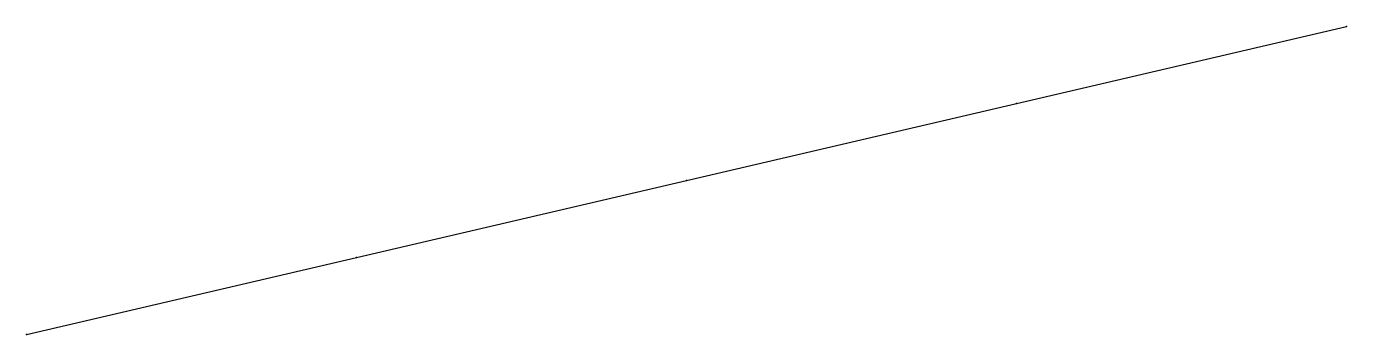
# Model space of a CAD drawing. Extents: x 300702 to 383557, y 5986647 to 6198010.
# Drawn here: x 372744 to 372889.8, y 6197976 to 6198010 of the extents above.
import ezdxf

# ---------------------------------------------------------------- set-up
doc = ezdxf.new("R2010")
doc.units = 0
doc.layers.add('MESH_NDSTRNGS', color=17, linetype='CONTINUOUS')

msp = doc.modelspace()

# ---------------------------------------------------------------- linework, layer by layer
at = {"layer": 'MESH_NDSTRNGS', "color": 15}
for points in [[(372853.35, 6198001.5, -3.5), (372889.8, 6198010, -3.5)], [(372816.9, 6197993, -3.5), (372853.35, 6198001.5, -3.5)], [(372780.45, 6197984.5, -3.5), (372816.9, 6197993, -3.5)], [(372744, 6197976, -3.5), (372780.45, 6197984.5, -3.5)]]:
    msp.add_polyline3d(points, dxfattribs=at)
at = {"layer": 'MESH_NDSTRNGS', "color": 17}
for p in [(372889.8, 6198010, -3.5), (372853.35, 6198001.5, -3.5), (372816.9, 6197993, -3.5), (372780.45, 6197984.5, -3.5), (372744, 6197976, -3.5)]:
    msp.add_point(p, dxfattribs=at)

doc.saveas('drawing.dxf')
